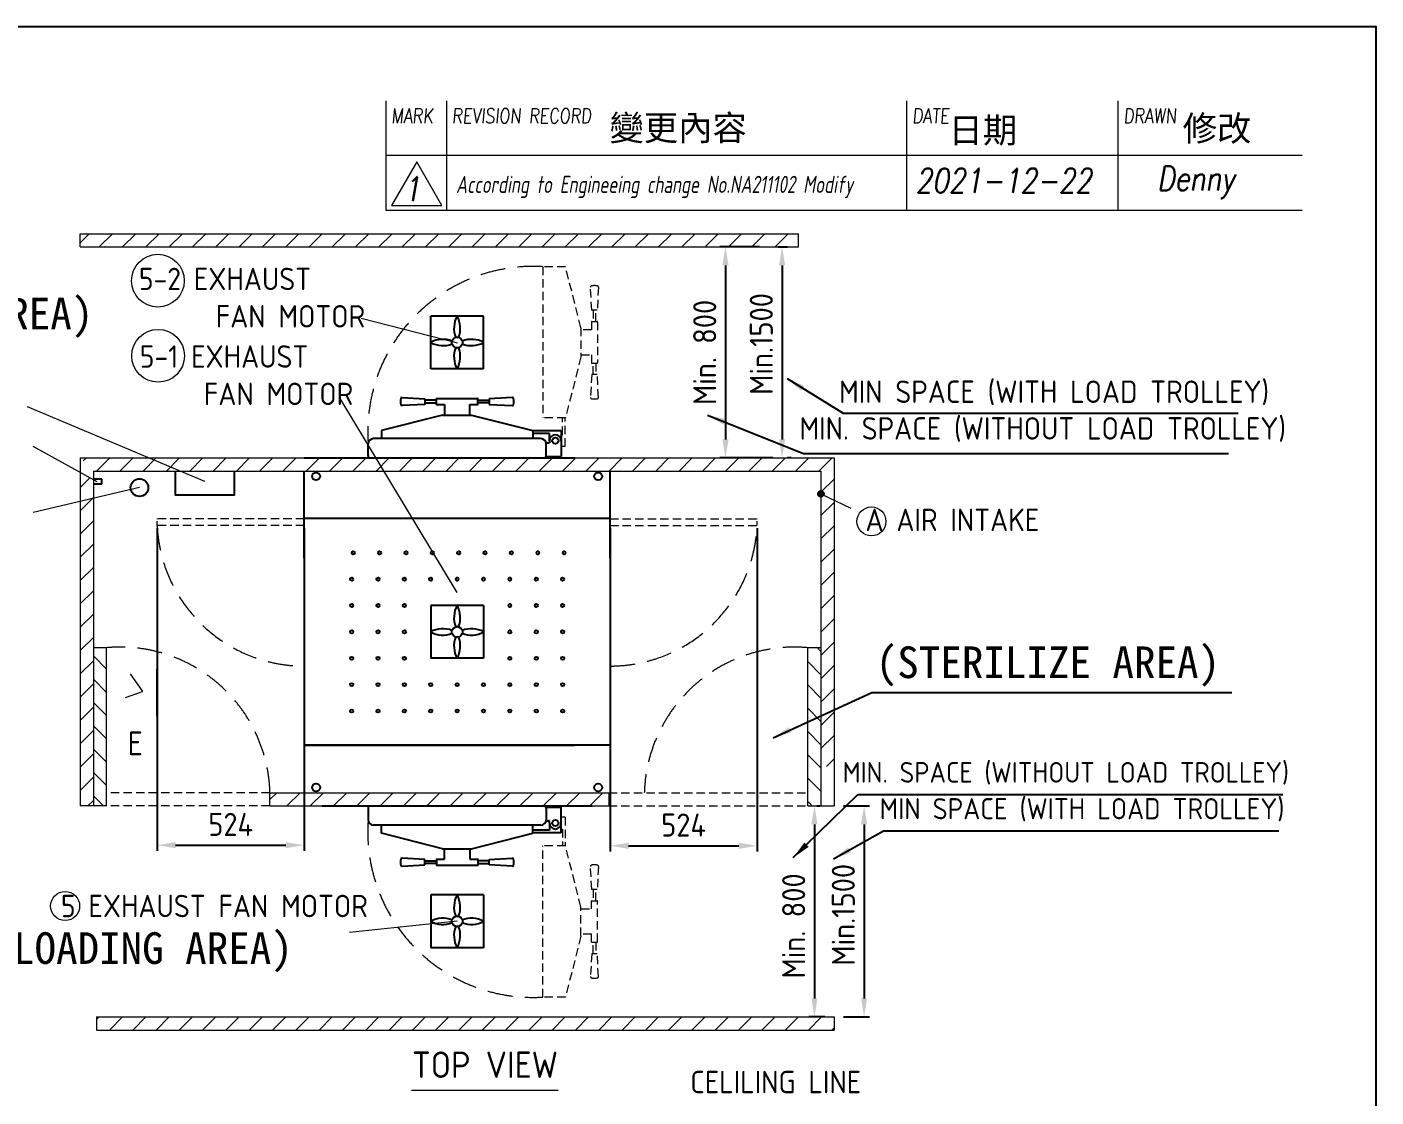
# Model space of a CAD drawing. Header units: millimetres. Extents: x -215875 to 13478, y -2277 to 9476.
# Drawn here: x 8361 to 13478, y 5418 to 9476 of the extents above; entities that cross this region are included whole.
import ezdxf

# ---------------------------------------------------------------- set-up
doc = ezdxf.new("R2010")
doc.units = ezdxf.units.MM
doc.header["$MEASUREMENT"] = 0
doc.linetypes.add('HIDDEN', pattern=[9.525, 6.35, -3.175])
doc.linetypes.add('HIDDEN2', pattern=[4.7625, 3.175, -1.5875])
doc.layers.get('0').update_dxf_attribs({"lineweight": 25})
for name, color, linetype, lineweight in [('1', 1, 'Continuous', 9), ('D', 3, 'Continuous', 13), ('F', 7, 'Continuous', 15), ('H', 2, 'HIDDEN', 15), ('HIDDEN', 2, 'HIDDEN2', 9), ('S', 4, 'Continuous', 15), ('T', 4, 'Continuous', 15)]:
    doc.layers.add(name, color=color, linetype=linetype, lineweight=lineweight)
doc.styles.get("Standard").update_dxf_attribs({"font": 'KAIU.TTF'})
doc.styles.add('STU25', font='isocp2.shx')
doc.styles.add('Text', font='romans.shx', dxfattribs={"width": 0.8, "oblique": 10})
doc.dimstyles.new('STU25', dxfattribs={"dimscale": 35, "dimtxt": 2.5, "dimasz": 2, "dimexe": 0.6, "dimexo": 1, "dimgap": 1, "dimtad": 1, "dimdsep": 46, "dimtxsty": 'STU25', "dimcen": 2, "dimazin": 2, "dimtfac": 1, "dimtmove": 0, "dimatfit": 3, "dimfxl": 0, "dimtolj": 1, "dimtzin": 0, "dimarcsym": 0})
doc.dimstyles.new('STU25$7', dxfattribs={"dimscale": 35, "dimtxt": 2.5, "dimasz": 2, "dimexe": 1.25, "dimexo": 0.625, "dimgap": 1, "dimtad": 0, "dimdec": 4, "dimdsep": 46, "dimtxsty": 'STU25', "dimcen": 2.5, "dimazin": 2, "dimtfac": 1, "dimtdec": 4, "dimtmove": 0, "dimatfit": 3, "dimfxl": 0, "dimtolj": 1, "dimtzin": 0, "dimarcsym": 0})

# ---------------------------------------------------------------- blocks, each defined once
blk = doc.blocks.new('*D12')
at = {"layer": 'D', "color": 0, "lineweight": -2}
for p, q in [((11457.4, 6522), (11557, 6522)), ((11536, 6452), (11536, 5792)), ((11457.4, 5722), (11557, 5722))]:
    blk.add_line(p, q, dxfattribs=at)
at = {"layer": 'D', "color": 0}
for points in [[(11547.7, 6452), (11524.4, 6452), (11536, 6522)], [(11524.4, 5792), (11547.7, 5792), (11536, 5722)]]:
    blk.add_solid(points, dxfattribs=at)
at = {"layer": 'Defpoints', "color": 0}
for p in [(11422.4, 6522), (11422.4, 5722), (11536, 5722)]:
    blk.add_point(p, dxfattribs=at)
at = {"layer": 'D', "color": 0, "insert": (11457.3, 6109.2), "char_height": 87.5, "attachment_point": 5, "rotation": 90, "style": 'STU25'}
blk.add_mtext('\\A1;{\\Fisocp2.shx;Min.1500}', dxfattribs=at)
blk = doc.blocks.new('*D13')
at = {"layer": 'D', "color": 0, "lineweight": -2}
for p, q in [((11357.4, 6522), (11368.7, 6522)), ((11347.7, 6452), (11347.7, 5792)), ((11387.4, 5722), (11326.7, 5722))]:
    blk.add_line(p, q, dxfattribs=at)
at = {"layer": 'D', "color": 0}
for points in [[(11359.3, 6452), (11336, 6452), (11347.7, 6522)], [(11336, 5792), (11359.3, 5792), (11347.7, 5722)]]:
    blk.add_solid(points, dxfattribs=at)
at = {"layer": 'Defpoints', "color": 0}
for p in [(11322.4, 6522), (11347.7, 5722), (11422.4, 5722)]:
    blk.add_point(p, dxfattribs=at)
at = {"layer": 'D', "color": 0, "insert": (11268.9, 6066.9), "char_height": 87.5, "attachment_point": 5, "rotation": 90, "style": 'STU25'}
blk.add_mtext('\\A1;{\\Fisocp2.shx;Min. 800}', dxfattribs=at)
blk = doc.blocks.new('*D14')
at = {"layer": 'D', "color": 0, "lineweight": -2}
for p, q in [((11209.9, 8642), (11246, 8642)), ((11225, 8572), (11225, 7912)), ((11259.9, 7842), (11246, 7842))]:
    blk.add_line(p, q, dxfattribs=at)
at = {"layer": 'D', "color": 0}
for points in [[(11236.6, 8572), (11213.3, 8572), (11225, 8642)], [(11213.3, 7912), (11236.6, 7912), (11225, 7842)]]:
    blk.add_solid(points, dxfattribs=at)
at = {"layer": 'Defpoints', "color": 0}
for p in [(11174.9, 8642), (11224.9, 7842), (11225, 7842)]:
    blk.add_point(p, dxfattribs=at)
at = {"layer": 'D', "color": 0, "insert": (11146.2, 8274), "char_height": 87.5, "attachment_point": 5, "rotation": 90, "style": 'STU25'}
blk.add_mtext('\\A1;{\\Fisocp2.shx;Min.1500}', dxfattribs=at)
blk = doc.blocks.new('*D15')
at = {"layer": 'D', "color": 0, "lineweight": -2}
for p, q in [((11139.9, 8642), (10989.2, 8642)), ((11010.2, 8572), (11010.2, 7912)), ((11189.9, 7842), (10989.2, 7842))]:
    blk.add_line(p, q, dxfattribs=at)
at = {"layer": 'D', "color": 0}
for points in [[(11021.9, 8572), (10998.6, 8572), (11010.2, 8642)], [(10998.6, 7912), (11021.9, 7912), (11010.2, 7842)]]:
    blk.add_solid(points, dxfattribs=at)
at = {"layer": 'Defpoints', "color": 0}
for p in [(11174.9, 8642), (11010.2, 7842), (11224.9, 7842)]:
    blk.add_point(p, dxfattribs=at)
at = {"layer": 'D', "color": 0, "insert": (10931.5, 8242), "char_height": 87.5, "attachment_point": 5, "rotation": 90, "style": 'STU25'}
blk.add_mtext('\\A1;{\\Fisocp2.shx;Min. 800}', dxfattribs=at)
blk = doc.blocks.new('*D30')
at = {"layer": '1', "color": 0, "lineweight": -2}
for p, q in [((8854.4, 7576), (8854.4, 6352.2)), ((9412.4, 7577), (9412.4, 6352.2)), ((8924.4, 6373.2), (9342.4, 6373.2))]:
    blk.add_line(p, q, dxfattribs=at)
at = {"layer": '1', "color": 0}
for points in [[(8924.4, 6384.8), (8924.4, 6361.5), (8854.4, 6373.2)], [(9342.4, 6361.5), (9342.4, 6384.8), (9412.4, 6373.2)]]:
    blk.add_solid(points, dxfattribs=at)
at = {"layer": 'Defpoints', "color": 0}
for p in [(8854.4, 7611), (9412.4, 7612), (9412.4, 6373.2)]:
    blk.add_point(p, dxfattribs=at)
at = {"layer": '1', "color": 0, "insert": (9133.4, 6451.9), "char_height": 87.5, "attachment_point": 5, "style": 'STU25'}
blk.add_mtext('\\A1;524', dxfattribs=at)
blk = doc.blocks.new('*D31')
at = {"layer": '1', "color": 0, "lineweight": -2}
for p, q in [((10572.4, 7576), (10572.4, 6349.8)), ((11130.4, 7576), (11130.4, 6349.8)), ((10642.4, 6370.8), (11060.4, 6370.8))]:
    blk.add_line(p, q, dxfattribs=at)
at = {"layer": '1', "color": 0}
for points in [[(10642.4, 6382.5), (10642.4, 6359.2), (10572.4, 6370.8)], [(11060.4, 6359.2), (11060.4, 6382.5), (11130.4, 6370.8)]]:
    blk.add_solid(points, dxfattribs=at)
at = {"layer": 'Defpoints', "color": 0}
for p in [(10572.4, 7611), (11130.4, 7611), (11130.4, 6370.8)]:
    blk.add_point(p, dxfattribs=at)
at = {"layer": '1', "color": 0, "insert": (10851.4, 6449.6), "char_height": 87.5, "attachment_point": 5, "style": 'STU25'}
blk.add_mtext('\\A1;524', dxfattribs=at)

msp = doc.modelspace()

# ---------------------------------------------------------------- hatches: boundary and pattern name
msp.add_hatch(color=256).paths.add_polyline_path([(11361.619, 7705.271, 1), (11383.14, 7705.271, 1)])
at = {"layer": 'H', "ltscale": 5}
h = msp.add_hatch(dxfattribs=at)
h.set_pattern_fill('ANSI31', color=256, scale=500, style=0)
h.set_pattern_definition([(45, (-118.074, -16816.43), (-44.19417, 44.19417), [])])
h.paths.add_polyline_path([(8562.38, 8691.988), (8562.38, 8641.988), (11287.38, 8641.988), (11287.38, 8691.988)])
h = msp.add_hatch(dxfattribs=at)
h.set_pattern_fill('ANSI31', color=256, scale=500, style=0)
h.set_pattern_definition([(45, (-17198.864, 176.687), (-44.19417, 44.19417), [])])
h.paths.add_polyline_path([(8562.38, 7841.988), (11422.38, 7841.988), (11422.38, 7531.478), (11382.096, 7550.647, 0.11149643), (11383.14, 7555.271, 0.41421356), (11372.38, 7566.032), (11372.38, 7791.988), (8612.38, 7791.988)])
h.paths.add_polyline_path([(11372.38, 7273.072), (11372.38, 7544.51, 0.28935381), (11382.096, 7550.647), (11422.38, 7531.478), (11422.38, 6671.988), (11372.38, 6671.988), (11372.38, 6721.988)])
h.paths.add_polyline_path([(8562.38, 7841.988), (8562.38, 7786.852), (8612.38, 7759.382), (8612.38, 7761.703), (8612.38, 7791.988), (8922.823, 7791.988), (8944.228, 7791.988), (8824.993, 7841.988)])
h.paths.add_polyline_path([(8562.38, 7841.988), (8562.38, 7786.852), (8612.38, 7759.382), (8612.38, 7761.703), (8612.38, 7791.988), (8922.823, 7791.988), (8944.228, 7791.988), (8824.993, 7841.988)], flags=16)
h.paths.add_polyline_path([(8562.38, 6521.988), (8612.38, 6521.988), (8612.38, 7031.988), (8562.38, 7031.988)])
h.paths.add_polyline_path([(8612.38, 7331.988), (8612.38, 7688.152), (8562.38, 7676.434), (8562.38, 7331.988)])
h.paths.add_polyline_path([(8612.38, 7181.988), (8612.38, 7331.988), (8562.38, 7331.988), (8562.38, 7181.988)])
h.paths.add_polyline_path([(8612.38, 7031.988), (8612.38, 7121.988), (8612.38, 7181.988), (8562.38, 7181.988), (8562.38, 7031.988)])
h.paths.add_polyline_path([(8612.38, 7688.152), (8612.38, 7741.703), (8612.38, 7759.382), (8562.38, 7786.852), (8562.38, 7676.434)])
h = msp.add_hatch(dxfattribs=at)
h.set_pattern_fill('ANSI31', color=256, scale=500, angle=90, style=0)
h.set_pattern_definition([(135, (-180.574, -16996.43), (-44.19417, -44.19417), [])])
h.paths.add_polyline_path([(8612.38, 6571.988), (8612.38, 6521.988), (8662.38, 6521.988), (8662.38, 7121.988), (8612.38, 7121.988)])
h = msp.add_hatch(dxfattribs=at)
h.set_pattern_fill('ANSI31', color=256, scale=500, angle=90, style=0)
h.set_pattern_definition([(135, (-55.574, -16996.43), (-44.19417, -44.19417), [])])
h.paths.add_polyline_path([(11372.38, 7123.072), (11322.38, 7121.988), (11322.38, 6521.988), (11372.38, 6521.988), (11372.38, 6571.988)])
h = msp.add_hatch(dxfattribs=at)
h.set_pattern_fill('ANSI31', color=256, scale=500, style=0)
h.set_pattern_definition([(45, (-118.074, -16996.43), (-44.19417, 44.19417), [])])
h.paths.add_polyline_path([(9282.38, 6521.988), (9282.38, 6571.988), (10567.38, 6571.988), (10567.38, 6521.988)])
h = msp.add_hatch(dxfattribs=at)
h.set_pattern_fill('ANSI31', color=256, scale=500, style=0)
h.set_pattern_definition([(45, (-118.074, -16996.43), (-44.19417, 44.19417), [])])
edge = h.paths.add_edge_path()
edge.add_line((8624.88, 5721.988), (8624.88, 5671.988))
edge.add_line((8624.88, 5671.988), (11422.38, 5671.988))
edge.add_line((8624.88, 5721.988), (11422.38, 5721.988))
edge.add_line((11422.38, 5721.988), (11422.38, 5671.988))

# ---------------------------------------------------------------- linework, layer by layer
for p, q in [((9892.38, 8179.488), (9892.38, 8379.488)), ((10092.38, 8379.488), (9892.38, 8379.488)), ((10092.38, 8179.488), (10092.38, 8379.488)), ((10092.38, 8179.488), (9892.38, 8179.488)), ((9783.392, 8070.438), (9870.392, 8065.938)), ((9870.392, 8044.938), (9783.392, 8040.438)), ((9870.392, 8065.938), (9870.392, 8044.938)), ((9913.63, 8060.188), (9870.392, 8060.188)), ((9870.392, 8050.688), (9913.63, 8050.688)), ((9913.63, 8044.938), (9913.63, 8065.938)), ((9914.63, 8066.938), (10070.13, 8066.938)), ((9914.63, 8043.938), (9944.88, 8043.938)), ((9944.88, 8043.938), (9944.88, 8004.188)), ((10039.88, 8043.938), (10070.13, 8043.938)), ((10039.88, 8004.188), (10039.88, 8043.938)), ((10071.13, 8044.938), (10071.13, 8065.938)), ((10071.13, 8060.188), (10114.367, 8060.188)), ((10114.367, 8050.688), (10071.13, 8050.688)), ((10201.367, 8070.438), (10114.367, 8065.938)), ((10114.367, 8065.938), (10114.367, 8044.938)), ((10114.367, 8044.938), (10201.367, 8040.438)), ((9937.38, 8004.188), (9705.68, 7945.151)), ((9937.38, 8004.188), (10047.38, 8004.188)), ((10047.38, 8004.188), (10279.08, 7945.151)), ((9705.68, 7945.151), (9705.68, 7914.988)), ((10279.08, 7945.151), (10279.08, 7914.988)), ((10387.38, 7943.988), (10279.08, 7943.988)), ((10342.38, 7933.988), (10279.08, 7933.988)), ((10342.38, 7906.988), (10342.38, 7933.988)), ((10387.38, 7943.988), (10387.38, 7933.988)), ((10387.38, 7933.988), (10387.38, 7906.988)), ((9654.88, 7850.988), (9654.88, 7894.988)), ((10309.88, 7914.988), (9674.88, 7914.988)), ((10329.88, 7898.988), (10339.88, 7898.988)), ((10329.88, 7846.988), (10329.88, 7898.988)), ((10329.88, 7850.988), (10329.88, 7894.988)), ((10342.38, 7898.988), (10339.88, 7898.988)), ((10342.38, 7906.988), (10342.38, 7898.988)), ((10387.38, 7906.988), (10387.38, 7846.988)), ((9412.38, 7841.988), (10437.38, 7841.988)), ((10329.88, 7846.988), (10339.88, 7846.988)), ((10339.88, 7846.988), (10387.38, 7846.988)), ((9412.38, 7461.988), (9412.38, 7791.988)), ((10572.38, 7461.988), (10572.38, 7791.988)), ((10572.38, 7611.988), (9412.38, 7611.988)), ((9412.38, 7461.988), (9412.38, 6751.988)), ((10572.38, 7461.988), (10572.38, 6751.988)), ((9892.38, 7281.988), (9892.38, 7081.988)), ((10092.38, 7281.988), (9892.38, 7281.988)), ((10092.38, 7281.988), (10092.38, 7081.988)), ((10092.38, 7081.988), (9892.38, 7081.988)), ((9412.38, 6751.988), (10437.38, 6751.988)), ((9412.38, 6751.988), (9412.38, 6571.988)), ((10572.38, 6751.988), (9412.38, 6751.988)), ((10572.38, 6751.988), (10572.38, 6571.988)), ((9479.88, 6521.988), (10504.88, 6521.988)), ((9654.88, 6512.988), (9654.88, 6468.988)), ((10329.88, 6516.988), (10339.88, 6516.988)), ((10329.88, 6516.988), (10329.88, 6464.988)), ((10329.88, 6512.988), (10329.88, 6468.988)), ((10339.88, 6516.988), (10387.38, 6516.988)), ((10387.38, 6456.988), (10387.38, 6516.988)), ((10309.88, 6448.988), (9674.88, 6448.988)), ((9705.68, 6418.825), (9705.68, 6448.988)), ((10279.08, 6418.825), (10279.08, 6448.988)), ((10329.88, 6464.988), (10339.88, 6464.988)), ((10342.38, 6464.988), (10339.88, 6464.988)), ((10342.38, 6456.988), (10342.38, 6464.988)), ((10342.38, 6456.988), (10342.38, 6429.988)), ((10387.38, 6429.988), (10387.38, 6456.988)), ((9937.38, 6359.788), (9705.68, 6418.825)), ((10047.38, 6359.788), (10279.08, 6418.825)), ((10342.38, 6429.988), (10279.08, 6429.988)), ((10387.38, 6419.988), (10279.08, 6419.988)), ((10387.38, 6419.988), (10387.38, 6429.988)), ((9937.38, 6359.788), (10047.38, 6359.788)), ((9944.88, 6320.038), (9944.88, 6359.788)), ((10039.88, 6359.788), (10039.88, 6320.038)), ((9870.392, 6319.038), (9783.392, 6323.538)), ((9783.392, 6293.538), (9870.392, 6298.038)), ((9870.392, 6298.038), (9870.392, 6319.038)), ((9870.392, 6313.288), (9913.63, 6313.288)), ((9913.63, 6303.788), (9870.392, 6303.788)), ((9913.63, 6319.038), (9913.63, 6298.038)), ((9914.63, 6320.038), (9944.88, 6320.038)), ((9914.63, 6297.038), (10070.13, 6297.038)), ((10039.88, 6320.038), (10070.13, 6320.038)), ((10071.13, 6319.038), (10071.13, 6298.038)), ((10114.367, 6313.288), (10071.13, 6313.288)), ((10071.13, 6303.788), (10114.367, 6303.788)), ((10114.367, 6319.038), (10201.367, 6323.538)), ((10114.367, 6298.038), (10114.367, 6319.038)), ((10201.367, 6293.538), (10114.367, 6298.038)), ((9892.38, 6184.488), (9892.38, 5984.488)), ((10092.38, 6184.488), (9892.38, 6184.488)), ((10092.38, 6184.488), (10092.38, 5984.488)), ((10092.38, 5984.488), (9892.38, 5984.488))]:
    msp.add_line(p, q)
at = {"linetype": 'Continuous'}
for p, q in [((8644.755, 7761.703), (8612.38, 7761.703)), ((8644.755, 7741.703), (8612.38, 7741.703)), ((8644.755, 7741.703), (8644.755, 7761.703))]:
    msp.add_line(p, q, dxfattribs=at)
msp.add_lwpolyline([(8922.823, 7791.988), (8922.823, 7702.39), (9147.531, 7702.39), (9147.531, 7791.988)], dxfattribs=at)
for centre, radius in [((9992.38, 8279.488), 20), ((9992.38, 8279.488), 20), ((9992.38, 8279.488), 20), ((9992.38, 8279.488), 20), ((10364.88, 7906.988), 12), ((10364.88, 7906.988), 12), ((9457.38, 7771.988), 15), ((10527.38, 7771.988), 15), ((8787.38, 7729.167), 33.5), ((11372.38, 7705.271), 10.761), ((9598.38, 7481.988), 6), ((9698.38, 7481.988), 6), ((9798.38, 7481.988), 6), ((9898.38, 7481.988), 6), ((9998.38, 7481.988), 6), ((10098.38, 7481.988), 6), ((10198.38, 7481.988), 6), ((10298.38, 7481.988), 6), ((10398.38, 7481.988), 6), ((9592.38, 7381.988), 6), ((9692.38, 7381.988), 6), ((9792.38, 7381.988), 6), ((9892.38, 7381.988), 6), ((9992.38, 7381.988), 6), ((10092.38, 7381.988), 6), ((10192.38, 7381.988), 6), ((10292.38, 7381.988), 6), ((10392.38, 7381.988), 6), ((9592.38, 7281.988), 6), ((9692.38, 7281.988), 6), ((9792.38, 7281.988), 6), ((10192.38, 7281.988), 6), ((10292.38, 7281.988), 6), ((10392.38, 7281.988), 6), ((9592.38, 7181.988), 6), ((9692.38, 7181.988), 6), ((9792.38, 7181.988), 6), ((9992.38, 7181.988), 20), ((9992.38, 7181.988), 20), ((9992.38, 7181.988), 20), ((9992.38, 7181.988), 20), ((10192.38, 7181.988), 6), ((10292.38, 7181.988), 6), ((10392.38, 7181.988), 6), ((9592.38, 7081.988), 6), ((9692.38, 7081.988), 6), ((9792.38, 7081.988), 6), ((10192.38, 7081.988), 6), ((10292.38, 7081.988), 6), ((10392.38, 7081.988), 6), ((9592.38, 6981.988), 6), ((9692.38, 6981.988), 6), ((9792.38, 6981.988), 6), ((9892.38, 6981.988), 6), ((9992.38, 6981.988), 6), ((10092.38, 6981.988), 6), ((10192.38, 6981.988), 6), ((10292.38, 6981.988), 6), ((10392.38, 6981.988), 6), ((9592.38, 6881.988), 6), ((9692.38, 6881.988), 6), ((9792.38, 6881.988), 6), ((9892.38, 6881.988), 6), ((9992.38, 6881.988), 6), ((10092.38, 6881.988), 6), ((10192.38, 6881.988), 6), ((10292.38, 6881.988), 6), ((10392.38, 6881.988), 6), ((9457.38, 6591.988), 15), ((10527.38, 6591.988), 15), ((10364.88, 6456.988), 12), ((10364.88, 6456.988), 12), ((9992.38, 6084.488), 20), ((9992.38, 6084.488), 20), ((9992.38, 6084.488), 20), ((9992.38, 6084.488), 20)]:
    msp.add_circle(centre, radius)
for centre, radius, start, end in [((10073.404, 8333.613), 93.11, 150.481802, 201.977032), ((9911.355, 8333.613), 93.11, 338.022968, 29.518198), ((9938.255, 8198.464), 93.11, 68.022968, 119.518198), ((10046.504, 8198.464), 93.11, 60.481802, 111.977032), ((9938.255, 8360.512), 93.11, 240.481802, 291.977032), ((10073.404, 8225.363), 93.11, 158.022968, 209.518198), ((9911.355, 8225.363), 93.11, 330.481802, 21.977032), ((10046.504, 8360.512), 93.11, 248.022968, 299.518198), ((9833.165, 8055.438), 55.773, 168.647115, 191.352885), ((9783.392, 8065.431), 5.007, 84.078128, 168.647115), ((9783.392, 8045.445), 5.007, 191.352885, 270), ((9914.63, 8065.938), 1, 90, 180), ((9914.63, 8044.938), 1, 180, 270), ((10070.13, 8065.938), 1, 0, 90), ((10070.13, 8044.938), 1, 270, 0), ((10201.367, 8065.431), 5.007, 11.352885, 95.921872), ((10201.367, 8045.445), 5.007, 270, 348.647115), ((10151.595, 8055.438), 55.773, 348.647115, 11.352885), ((9674.88, 7894.988), 20, 90, 180), ((10309.88, 7894.988), 20, 0, 90), ((10364.88, 7906.988), 22.5, 0, 180), ((9674.88, 7850.988), 20, 180, 206.743684), ((10309.88, 7850.988), 20, 333.256316, 0), ((10073.404, 7236.113), 93.11, 150.481802, 201.977032), ((9911.355, 7236.113), 93.11, 338.022968, 29.518198), ((9938.255, 7100.964), 93.11, 68.022968, 119.518198), ((9938.255, 7263.012), 93.11, 240.481802, 291.977032), ((10046.504, 7100.964), 93.11, 60.481802, 111.977032), ((10046.504, 7263.012), 93.11, 248.022968, 299.518198), ((10073.404, 7127.863), 93.11, 158.022968, 209.518198), ((9911.355, 7127.863), 93.11, 330.481802, 21.977032), ((9674.88, 6512.988), 20, 153.256316, 180), ((10309.88, 6512.988), 20, 0, 26.743684), ((9674.88, 6468.988), 20, 180, 270), ((10309.88, 6468.988), 20, 270, 0), ((10364.88, 6456.988), 22.5, 180, 0), ((9833.165, 6308.538), 55.773, 168.647115, 191.352885), ((9783.392, 6318.531), 5.007, 90, 168.647115), ((9783.392, 6298.545), 5.007, 191.352885, 275.921872), ((9914.63, 6319.038), 1, 90, 180), ((9914.63, 6298.038), 1, 180, 270), ((10070.13, 6319.038), 1, 0, 90), ((10070.13, 6298.038), 1, 270, 0), ((10201.367, 6298.545), 5.007, 264.078128, 348.647115), ((10201.367, 6318.531), 5.007, 11.352885, 90), ((10151.595, 6308.538), 55.773, 348.647115, 11.352885), ((10073.404, 6138.613), 93.11, 150.481802, 201.977032), ((9911.355, 6138.613), 93.11, 338.022968, 29.518198), ((9938.255, 6003.464), 93.11, 68.022968, 119.518198), ((10046.504, 6003.464), 93.11, 60.481802, 111.977032), ((9938.255, 6165.512), 93.11, 240.481802, 291.977032), ((10073.404, 6030.363), 93.11, 158.022968, 209.518198), ((9911.355, 6030.363), 93.11, 330.481802, 21.977032), ((10046.504, 6165.512), 93.11, 248.022968, 299.518198)]:
    msp.add_arc(centre, radius, start, end)
at = {"layer": 'D'}
for p, q in [((9628.288, 8372.252), (9993.299, 8278.553)), ((8361.728, 8036.255), (9034.262, 7754.233)), ((9992.38, 7331.988), (9549.201, 8066.782)), ((8627.08, 7751.306), (8384.55, 7884.55)), ((11372.38, 7705.271), (11486.088, 7651.161)), ((8751.776, 7023.106), (8799.204, 6955.587)), ((8852.951, 6860.619), (8852.951, 7040.619)), ((8734.481, 6933.106), (8799.204, 6955.587)), ((11372.38, 6571.988), (11372.38, 6521.988)), ((9992.38, 6084.488), (9583.657, 6041.867)), ((9819.465, 5443.867), (10374.986, 5443.867))]:
    msp.add_line(p, q, dxfattribs=at)
at = {"layer": 'D', "linetype": 'Continuous'}
msp.add_line((8787.38, 7729.167), (8384.55, 7634.757), dxfattribs=at)
at = {"layer": 'D'}
for centre, radius in [((8857.095, 8513.869), 100), ((8857.923, 8229.03), 100), ((11564.018, 7601.137), 55), ((8505.398, 6142.426), 55)]:
    msp.add_circle(centre, radius, dxfattribs=at)
at = {"layer": 'Defpoints', "color": 6}
msp.add_lwpolyline([(0, 9476), (0, 0), (13478, 0), (13478, 9476)], close=True, dxfattribs=at)
at = {"layer": 'F'}
msp.add_line((9722.345, 9195.889), (9722.345, 8781.889), dxfattribs=at)
at = {"layer": 'F', "color": 7}
for p, q in [((9952.345, 9195.889), (9952.345, 8781.889)), ((11698.475, 8781.889), (11698.475, 9195.889)), ((12499.619, 8781.889), (12499.619, 9195.889)), ((13197.889, 8988.889), (9722.345, 8988.889)), ((9722.345, 8781.889), (13197.889, 8781.889))]:
    msp.add_line(p, q, dxfattribs=at)
msp.add_lwpolyline([(9839.099, 8964.955), (9743.531, 8799.426), (9934.667, 8799.426)], close=True, dxfattribs=at)
at = {"layer": 'H', "ltscale": 5}
for p, q in [((10403.043, 8566.988), (10316.88, 8566.988)), ((10316.88, 8566.988), (10316.88, 7993.588)), ((10462.08, 8335.288), (10403.043, 8566.988)), ((10502.83, 8402.275), (10498.33, 8489.275)), ((10528.33, 8489.275), (10523.83, 8402.275)), ((10523.83, 8402.275), (10502.83, 8402.275)), ((10508.58, 8402.275), (10508.58, 8359.038)), ((10518.08, 8359.038), (10518.08, 8402.275)), ((10501.83, 8358.038), (10501.83, 8327.788)), ((10502.83, 8359.038), (10523.83, 8359.038)), ((10524.83, 8358.038), (10524.83, 8202.538)), ((10462.08, 8335.288), (10462.08, 8225.288)), ((10501.83, 8327.788), (10462.08, 8327.788)), ((10462.08, 8225.288), (10403.043, 7993.588)), ((10462.08, 8232.788), (10501.83, 8232.788)), ((10501.83, 8232.788), (10501.83, 8202.538)), ((10502.83, 8201.538), (10523.83, 8201.538)), ((10508.58, 8158.301), (10508.58, 8201.538)), ((10518.08, 8201.538), (10518.08, 8158.301)), ((10502.83, 8158.301), (10498.33, 8071.301)), ((10523.83, 8158.301), (10502.83, 8158.301)), ((10528.33, 8071.301), (10523.83, 8158.301)), ((10403.043, 7993.588), (10316.88, 7993.588)), ((10391.88, 7929.488), (10391.88, 7993.588)), ((10401.88, 7884.488), (10401.88, 7993.588)), ((9412.38, 7610.988), (8854.38, 7610.988)), ((9412.38, 7585.988), (8854.38, 7585.988)), ((10572.38, 7610.988), (11130.38, 7610.988)), ((10572.38, 7585.988), (11130.38, 7585.988)), ((9282.38, 6571.988), (8662.38, 6571.988)), ((10567.38, 6571.988), (11322.38, 6571.988)), ((9282.38, 6521.988), (8662.38, 6521.988)), ((10567.38, 6521.988), (11322.38, 6521.988)), ((10401.88, 6479.488), (10401.88, 6370.388)), ((10391.88, 6434.488), (10391.88, 6370.388)), ((10403.043, 6370.388), (10316.88, 6370.388)), ((10316.88, 5796.988), (10316.88, 6370.388)), ((10462.08, 6138.688), (10403.043, 6370.388)), ((10502.83, 6205.675), (10498.33, 6292.675)), ((10528.33, 6292.675), (10523.83, 6205.675)), ((10523.83, 6205.675), (10502.83, 6205.675)), ((10508.58, 6205.675), (10508.58, 6162.438)), ((10518.08, 6162.438), (10518.08, 6205.675)), ((10501.83, 6131.188), (10501.83, 6161.438)), ((10502.83, 6162.438), (10523.83, 6162.438)), ((10524.83, 6005.938), (10524.83, 6161.438)), ((10462.08, 6028.688), (10462.08, 6138.688)), ((10462.08, 6131.188), (10501.83, 6131.188)), ((10462.08, 6028.688), (10403.043, 5796.988)), ((10501.83, 6036.188), (10462.08, 6036.188)), ((10501.83, 6005.938), (10501.83, 6036.188)), ((10502.83, 6004.938), (10523.83, 6004.938)), ((10508.58, 5961.701), (10508.58, 6004.938)), ((10518.08, 6004.938), (10518.08, 5961.701)), ((10502.83, 5961.701), (10498.33, 5874.701)), ((10523.83, 5961.701), (10502.83, 5961.701)), ((10528.33, 5874.701), (10523.83, 5961.701)), ((10403.043, 5796.988), (10316.88, 5796.988))]:
    msp.add_line(p, q, dxfattribs=at)
at = {"layer": 'H', "ltscale": 15}
for centre, radius, start, end in [((10280.387, 7940.864), 627.187, 86.664317, 184.194674), ((9412.38, 7610.988), 558.56, 182.5653, 270), ((10572.38, 7610.988), 558.56, 270, 357.4347), ((8714.033, 6555.728), 568.611, 1.747893, 95.212055), ((11271.564, 6554.817), 569.443, 84.88024, 178.272017), ((10280.387, 6423.112), 627.187, 175.805326, 273.335683)]:
    msp.add_arc(centre, radius, start, end, dxfattribs=at)
at = {"layer": 'H', "ltscale": 5}
for centre, radius, start, end in [((10513.33, 8439.503), 55.773, 78.647115, 101.352885), ((10503.337, 8489.275), 5.007, 101.352885, 180), ((10523.323, 8489.275), 5.007, 354.078128, 78.647115), ((10502.83, 8358.038), 1, 90, 180), ((10523.83, 8358.038), 1, 0, 90), ((10502.83, 8202.538), 1, 180, 270), ((10523.83, 8202.538), 1, 270, 0), ((10503.337, 8071.301), 5.007, 180, 258.647115), ((10513.33, 8121.073), 55.773, 258.647115, 281.352885), ((10523.323, 8071.301), 5.007, 281.352885, 5.921872), ((10503.337, 6292.675), 5.007, 101.352885, 180), ((10513.33, 6242.903), 55.773, 78.647115, 101.352885), ((10523.323, 6292.675), 5.007, 354.078128, 78.647115), ((10502.83, 6161.438), 1, 90, 180), ((10523.83, 6161.438), 1, 0, 90), ((10502.83, 6005.938), 1, 180, 270), ((10523.83, 6005.938), 1, 270, 0), ((10503.337, 5874.701), 5.007, 180, 258.647115), ((10513.33, 5924.473), 55.773, 258.647115, 281.352885), ((10523.323, 5874.701), 5.007, 281.352885, 5.921872)]:
    msp.add_arc(centre, radius, start, end, dxfattribs=at)
at = {"layer": 'HIDDEN', "ltscale": 5}
for p, q in [((10387.38, 7929.488), (10391.88, 7929.488)), ((10401.88, 7884.488), (10387.38, 7884.488)), ((8854.38, 7585.988), (8854.38, 7610.988)), ((11130.38, 7585.988), (11130.38, 7610.988)), ((10401.88, 6479.488), (10387.38, 6479.488)), ((10387.38, 6434.488), (10391.88, 6434.488))]:
    msp.add_line(p, q, dxfattribs=at)
at = {"layer": 'S'}
for p, q in [((8562.38, 8691.988), (11287.38, 8691.988)), ((8562.38, 8641.988), (8562.38, 8691.988)), ((11287.38, 8641.988), (11287.38, 8691.988)), ((8562.38, 8641.988), (11287.38, 8641.988)), ((8612.38, 7121.988), (8612.38, 6521.988)), ((8662.38, 7121.988), (8612.38, 7121.988)), ((8662.38, 6521.988), (8662.38, 7121.988)), ((11322.38, 6521.988), (11322.38, 7123.072)), ((11322.38, 7123.072), (11372.38, 7123.072)), ((9282.38, 6521.988), (9282.38, 6571.988)), ((10567.38, 6571.988), (10567.38, 6521.988)), ((8624.88, 5721.988), (11422.38, 5721.988)), ((8624.88, 5721.988), (8624.88, 5671.988)), ((11422.38, 5721.988), (11422.38, 5671.988)), ((8624.88, 5671.988), (11422.38, 5671.988))]:
    msp.add_line(p, q, dxfattribs=at)
at = {"layer": 'S', "linetype": 'Continuous'}
for p, q in [((8562.38, 7841.988), (8562.38, 6521.988)), ((8562.38, 7841.988), (11422.38, 7841.988)), ((11422.38, 7841.988), (11422.38, 6521.988)), ((8612.38, 7791.988), (8612.38, 7121.988)), ((8612.38, 7791.988), (11372.38, 7791.988)), ((11372.38, 7791.988), (11372.38, 6571.988)), ((9282.38, 6571.988), (10567.38, 6571.988)), ((8662.38, 6521.988), (8562.38, 6521.988)), ((9282.38, 6521.988), (10567.38, 6521.988)), ((11322.38, 6521.988), (11422.38, 6521.988))]:
    msp.add_line(p, q, dxfattribs=at)

# ---------------------------------------------------------------- texts
at = {"layer": 'D', "color": 11, "char_height": 85, "attachment_point": 1, "style": 'STU25'}
for s, insert in [('{\\Fisocp2.shx|c1;\\C3;5-2 EXHAUST \\P      FAN MOTOR}', (8785.192, 8563.011)), ('{\\Fisocp2.shx|c1;\\C3;5-1 EXHAUST \\P     FAN MOTOR}', (8788.609, 8268.827))]:
    msp.add_mtext(s, dxfattribs=dict(at, insert=insert))
at = {"layer": 'D', "color": 11, "attachment_point": 1}
for s, insert, char_height in [('{\\fDFKai-SB|b0|i0|c136|p0;\\C3;(UNLOADING AREA)}', (7306.087, 8449.042), 120), ('{\\Fisocp2.shx|c1;\\C3;MIN SPACE (WITH LOAD TROLLEY)}', (11441.18, 8135.263), 85), ('{\\Fisocp2.shx|c1;\\C3;MIN. SPACE (WITHOUT LOAD TROLLEY)}', (11291.09, 7996.221), 85), ('{\\Fisocp2.shx|c1;\\C3;A AIR INTAKE}', (11541.19, 7649.34), 85), ('{\\fDFKai-SB|b0|i0|c136|p0;\\C3;(STERILIZE AREA)}', (11580.256, 7126.809), 120), ('{\\Fisocp2.shx|c1;\\C3;MIN. SPACE (WITHOUT LOAD TROLLEY)}', (11454.521, 6688.429), 78), ('{\\Fisocp2.shx|c1;\\C3;MIN SPACE (WITH LOAD TROLLEY)}', (11595.351, 6551.486), 80), ('{\\fDFKai-SB|b0|i0|c136|p0;\\C3;(LOADING AREA)}', (8226.037, 6042.933), 120), ('{\\Fisocp2.shx|c1;TOP VIEW}', (9821.364, 5590.621), 100), ('{\\Fisocp.shx|c1;\\C3;CELILING LINE}', (10876.835, 5517.384), 85)]:
    msp.add_mtext(s, dxfattribs=dict(at, insert=insert, char_height=char_height))
at = {"layer": 'D', "attachment_point": 1}
for s, insert, char_height in [('{\\Fisocp2.shx;E}', (8742.24, 6804.198), 90), ('{\\Fisocp2.shx|c1;\\C3;5 EXHAUST FAN MOTOR}', (8489.449, 6184.992), 85)]:
    msp.add_mtext(s, dxfattribs=dict(at, insert=insert, char_height=char_height))
at = {"layer": 'F', "color": 1, "lineweight": 15, "style": 'Text', "oblique": 5, "width": 0.8}
for s, p in [('MARK', (9742.689, 9111.573)), ('REVISION RECORD', (9972.689, 9111.573)), ('DATE', (11718.819, 9111.573)), ('DRAWN', (12519.963, 9111.573))]:
    msp.add_text(s, height=55.2, dxfattribs=at).set_placement(p)
at = {"layer": 'F', "lineweight": -3}
for s, p in [('變更內容', (10570.109, 9045.655)), ('日期', (11856.25, 9036.558)), ('修改', (12744.772, 9043.836))]:
    msp.add_text(s, height=95.4842, dxfattribs=at).set_placement(p)
at = {"layer": 'T', "lineweight": 20, "style": 'Text', "oblique": 10, "width": 0.8}
for s, p in [('1', (9789.557, 8815.825)), ('2021-12-22', (11731.176, 8847.601)), ('Denny', (12648.102, 8855.865))]:
    msp.add_text(s, height=92, dxfattribs=at).set_placement(p)
at = {"layer": 'T', "linetype": 'Continuous', "lineweight": 20, "insert": (9988.111, 8911.575), "char_height": 65, "attachment_point": 1, "style": 'Text'}
msp.add_mtext('{\\Fisocp2.shx|c136;According to Engineeing change No.NA211102 Modify}', dxfattribs=at)

# ---------------------------------------------------------------- dimensions: what is measured, and where the dimension line sits
at = {"layer": '1', "color": 3}
for base, p1, p2, picture, middle in [((9412.38, 6373.154), (8854.38, 7610.988), (9412.38, 7611.988), '*D30', (9133.38, 6451.904)), ((11130.38, 6370.83), (10572.38, 7610.988), (11130.38, 7610.988), '*D31', (10851.38, 6449.58))]:
    dim = msp.add_linear_dim(base=base, p1=p1, p2=p2, text='524', dimstyle='STU25', override={"dimtxsty": 'STU25'}, dxfattribs=at)
    dim.commit()
    dim.dimension.update_dxf_attribs({"geometry": picture, "text_midpoint": middle})
at = {"layer": 'D'}
for base, p1, p2, text, picture, middle in [((11010.241, 7841.988), (11174.88, 8641.988), (11224.88, 7841.988), '{\\Fisocp2.shx;Min. <>}', '*D15', (11010.241, 8241.988)), ((11224.965, 7841.988), (11174.88, 8641.988), (11224.88, 7841.988), '{\\Fisocp2.shx;Min.1500}', '*D14', (11224.965, 8273.962)), ((11347.681, 5721.988), (11322.38, 6521.988), (11422.38, 5721.988), '{\\Fisocp2.shx;Min. <>}', '*D13', (11347.681, 6066.92)), ((11536.032, 5721.988), (11422.38, 6521.988), (11422.38, 5721.988), '{\\Fisocp2.shx;Min.1500}', '*D12', (11536.032, 6109.191))]:
    dim = msp.add_linear_dim(base=base, p1=p1, p2=p2, angle=90, text=text, dimstyle='STU25', dxfattribs=at)
    dim.commit()
    dim.dimension.update_dxf_attribs({"geometry": picture, "text_midpoint": middle, "dimtype": 160})

# ---------------------------------------------------------------- leaders
for points in [[(11244.305, 8142.431), (11456.089, 8011.504), (12955.595, 8011.504)], [(10941.678, 8004.511), (11305.999, 7858.678), (12918.266, 7858.678)], [(11191.601, 6780.776), (11564.923, 6952.794), (12930.724, 6952.794)], [(11267.591, 6325.916), (11512.32, 6565.505), (13124.588, 6565.505)], [(11419.483, 6320.952), (11610.26, 6427.727), (13109.767, 6427.727)]]:
    msp.add_leader(points, dimstyle='STU25$7', override={"dimgap": 1, "dimtad": 0}, dxfattribs=at)

doc.saveas('drawing.dxf')
